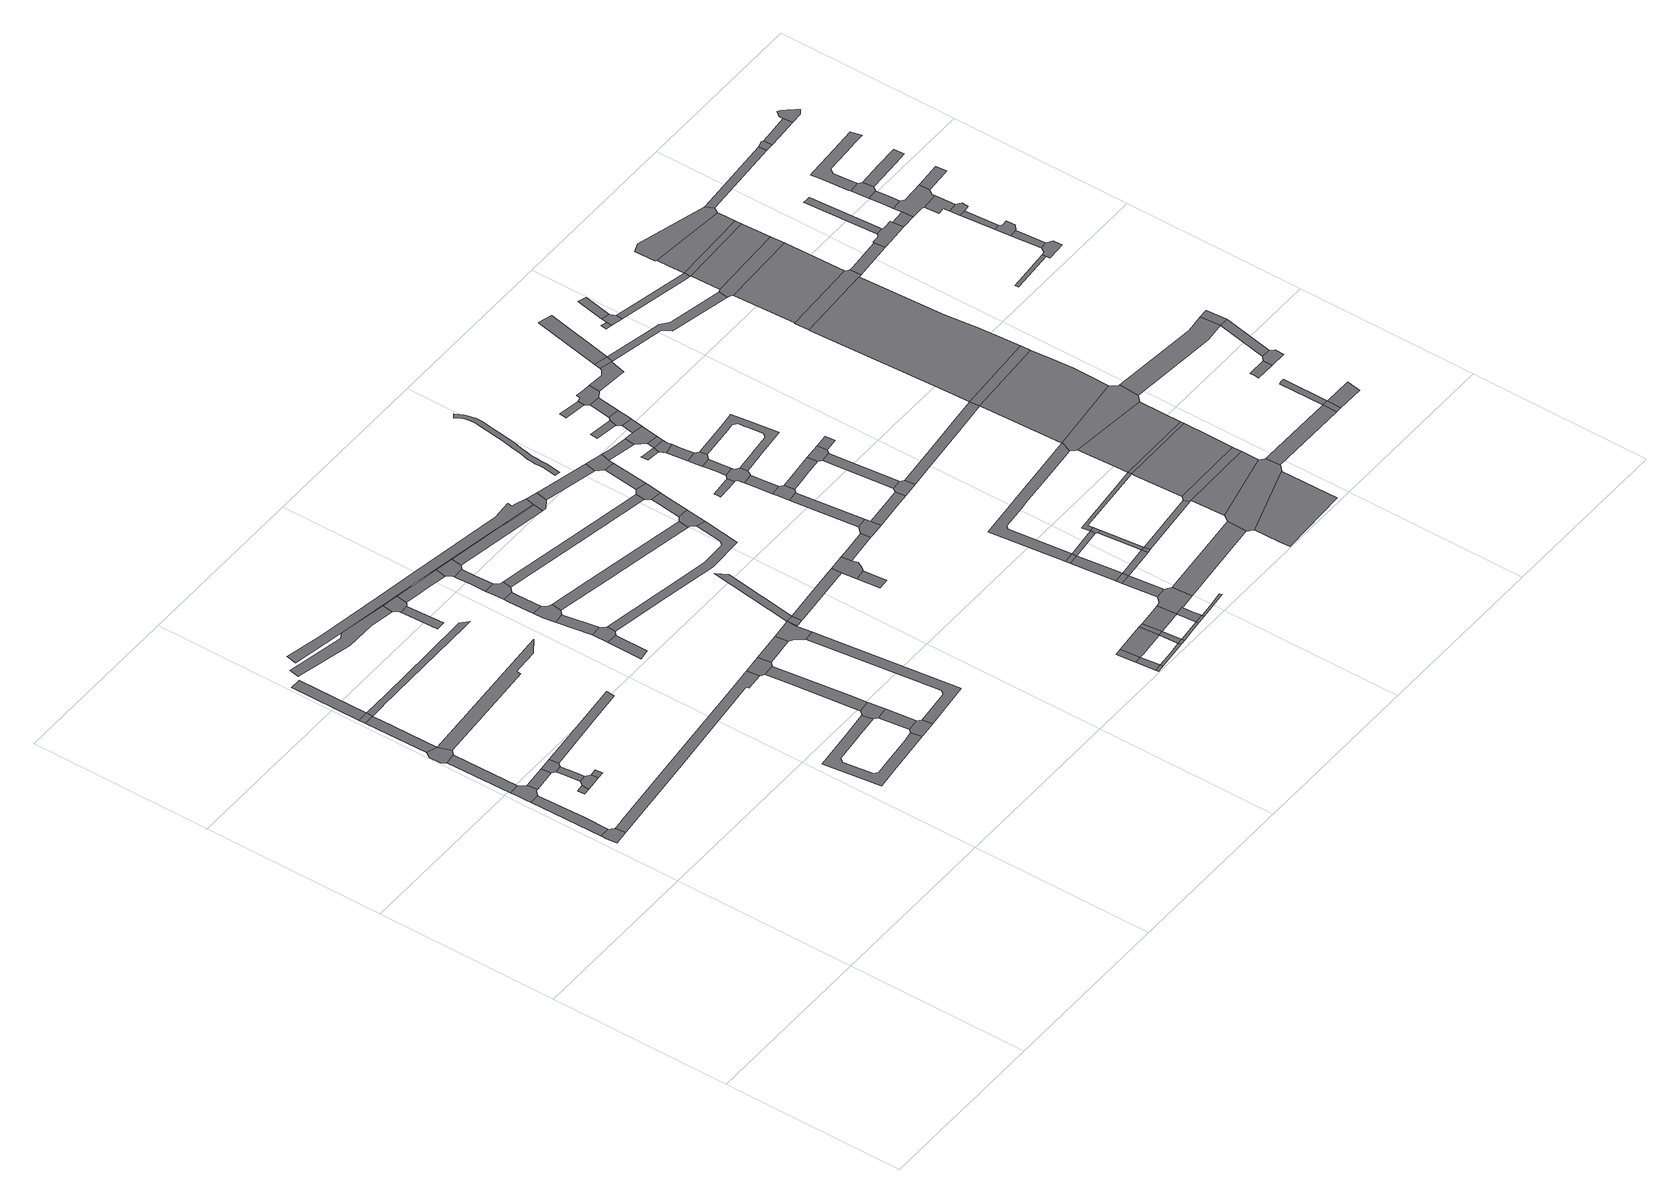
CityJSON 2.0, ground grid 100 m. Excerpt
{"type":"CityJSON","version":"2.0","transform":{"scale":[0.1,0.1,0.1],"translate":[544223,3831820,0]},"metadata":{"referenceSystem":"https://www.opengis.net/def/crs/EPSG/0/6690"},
"CityObjects":{
"road1":{"type":"Road","geometry":[{"type":"MultiSurface","lod":"1","boundaries":[[[0,1,2,3,4,5]]]}]},
"road2":{"type":"Road","attributes":{"RoadStructureAttribute.sectionType":"1"},"geometry":[{"type":"MultiSurface","lod":"1","boundaries":[[[6,7,8,0,5]]]}]},
"road3":{"type":"Road","geometry":[{"type":"MultiSurface","lod":"1","boundaries":[[[9,10,11,12,8,7,13,14,15]]]}]},
"road4":{"type":"Road","attributes":{"RoadStructureAttribute.sectionType":"1"},"geometry":[{"type":"MultiSurface","lod":"1","boundaries":[[[16,17,10,9]]]}]},
"road5":{"type":"Road","geometry":[{"type":"MultiSurface","lod":"1","boundaries":[[[18,19,20,21,22,23]]]}]},
"road6":{"type":"Road","attributes":{"RoadStructureAttribute.sectionType":"1"},"geometry":[{"type":"MultiSurface","lod":"1","boundaries":[[[24,15,14,25]]]}]},
"road7":{"type":"Road","geometry":[{"type":"MultiSurface","lod":"1","boundaries":[[[26,27,28,29,30,17,16,31,32]]]}]},
"road8":{"type":"Road","attributes":{"RoadStructureAttribute.sectionType":"1"},"geometry":[{"type":"MultiSurface","lod":"1","boundaries":[[[33,34,18,23,35,36,37]]]}]},
"road9":{"type":"Road","attributes":{"RoadStructureAttribute.sectionType":"1"},"geometry":[{"type":"MultiSurface","lod":"1","boundaries":[[[38,39,26,32,40,41,42]]]}]},
"road10":{"type":"Road","attributes":{"RoadStructureAttribute.sectionType":"1"},"geometry":[{"type":"MultiSurface","lod":"1","boundaries":[[[43,44,45,46,34,33]]]}]},
"road11":{"type":"Road","geometry":[{"type":"MultiSurface","lod":"1","boundaries":[[[47,24,25,45,44,48]]]}]},
"road12":{"type":"Road","attributes":{"RoadStructureAttribute.sectionType":"1"},"geometry":[{"type":"MultiSurface","lod":"1","boundaries":[[[49,50,37,36]]]}]},
"road13":{"type":"Road","geometry":[{"type":"MultiSurface","lod":"1","boundaries":[[[51,38,42,52]]]}]},
"road14":{"type":"Road","attributes":{"RoadStructureAttribute.sectionType":"1"},"geometry":[{"type":"MultiSurface","lod":"1","boundaries":[[[53,54,55,51,52]]]}]},
"road15":{"type":"Road","attributes":{"RoadStructureAttribute.sectionType":"1"},"geometry":[{"type":"MultiSurface","lod":"1","boundaries":[[[56,57,58,59,47,48]]]}]},
"road16":{"type":"Road","attributes":{"RoadStructureAttribute.sectionType":"1"},"geometry":[{"type":"MultiSurface","lod":"1","boundaries":[[[60,61,62,63,64,4,3,65,66,67,68]]]}]},
"road17":{"type":"Road","attributes":{"RoadStructureAttribute.sectionType":"1"},"geometry":[{"type":"MultiSurface","lod":"1","boundaries":[[[69,70,71,72,73,74,32,31]]]}]},
"road18":{"type":"Road","attributes":{"RoadStructureAttribute.sectionType":"1"},"geometry":[{"type":"MultiSurface","lod":"1","boundaries":[[[75,76,77,78,79,80,81,52,42]]]}]},
"road19":{"type":"Road","attributes":{"RoadStructureAttribute.sectionType":"1"},"geometry":[{"type":"MultiSurface","lod":"1","boundaries":[[[82,83,84,85,86,87,88,89]]]}]},
"road20":{"type":"Road","attributes":{"RoadStructureAttribute.sectionType":"1"},"geometry":[{"type":"MultiSurface","lod":"1","boundaries":[[[90,91,92,93,94,95,96,97,98,99,100,101,102,103,104,105,106,107,108,109,110]]]}]},
"road21":{"type":"Road","geometry":[{"type":"MultiSurface","lod":"1","boundaries":[[[111,112,113,114,115]]]}]},
"road22":{"type":"Road","geometry":[{"type":"MultiSurface","lod":"1","boundaries":[[[116,89,88,117,115,114,118,119,120]]]}]},
"road23":{"type":"Road","geometry":[{"type":"MultiSurface","lod":"1","boundaries":[[[121,122,98,97,123,124,125]]]}]},
"road24":{"type":"Road","attributes":{"RoadStructureAttribute.sectionType":"1"},"geometry":[{"type":"MultiSurface","lod":"1","boundaries":[[[126,127,122,121]]]}]},
"road25":{"type":"Road","geometry":[{"type":"MultiSurface","lod":"1","boundaries":[[[128,129,130,90,110,127,126]]]}]},
"road26":{"type":"Road","geometry":[{"type":"MultiSurface","lod":"1","boundaries":[[[131,132,133,134]]]}]},
"road27":{"type":"Road","attributes":{"RoadStructureAttribute.sectionType":"1"},"geometry":[{"type":"MultiSurface","lod":"1","boundaries":[[[135,136,137,138,139,129,128]]]}]},
"road28":{"type":"Road","geometry":[{"type":"MultiSurface","lod":"1","boundaries":[[[140,141,131,134,142,143]]]}]},
"road29":{"type":"Road","attributes":{"RoadStructureAttribute.sectionType":"1"},"geometry":[{"type":"MultiSurface","lod":"1","boundaries":[[[144,145,141,140]]]}]},
"road30":{"type":"Road","geometry":[{"type":"MultiSurface","lod":"1","boundaries":[[[146,60,68,137,136,147]]]}]},
"road31":{"type":"Road","attributes":{"RoadStructureAttribute.sectionType":"1"},"geometry":[{"type":"MultiSurface","lod":"1","boundaries":[[[148,149,150,151,152,153,120,119,154,155,156,157,158,159,160]]]}]},
"road32":{"type":"Road","attributes":{"RoadStructureAttribute.sectionType":"1"},"geometry":[{"type":"MultiSurface","lod":"1","boundaries":[[[161,162,163,164,165,166,167,168,169,170,171,172,173,174,175,176,177]]]}]},
"road33":{"type":"Road","geometry":[{"type":"MultiSurface","lod":"1","boundaries":[[[178,179,180,181,145,144,182,183]]]}]},
"road34":{"type":"Road","attributes":{"RoadStructureAttribute.sectionType":"1"},"geometry":[{"type":"MultiSurface","lod":"1","boundaries":[[[184,185,186,187,180,179]]]}]},
"road35":{"type":"Road","geometry":[{"type":"MultiSurface","lod":"1","boundaries":[[[188,189,190,191,186,185,192,193]]]}]},
"road36":{"type":"Road","attributes":{"RoadStructureAttribute.sectionType":"1"},"geometry":[{"type":"MultiSurface","lod":"1","boundaries":[[[194,195,196,197,198,190,189]]]}]},
"road37":{"type":"Road","attributes":{"RoadStructureAttribute.sectionType":"1"},"geometry":[{"type":"MultiSurface","lod":"1","boundaries":[[[199,200,146,147,201]]]}]},
"road38":{"type":"Road","attributes":{"RoadStructureAttribute.sectionType":"1"},"geometry":[{"type":"MultiSurface","lod":"1","boundaries":[[[202,203,204,205,206,207,208,125,124]]]}]},
"road39":{"type":"Road","geometry":[{"type":"MultiSurface","lod":"1","boundaries":[[[160,159,209,196,195,210,211]]]}]},
"road40":{"type":"Road","geometry":[{"type":"MultiSurface","lod":"1","boundaries":[[[212,199,201,213,205,204,214]]]}]},
"road41":{"type":"Road","attributes":{"RoadStructureAttribute.sectionType":"1"},"geometry":[{"type":"MultiSurface","lod":"1","boundaries":[[[212,214,215]]]}]},
"road42":{"type":"Road","geometry":[{"type":"MultiSurface","lod":"1","boundaries":[[[216,212,215,217,218]]]}]},
"road43":{"type":"Road","attributes":{"RoadStructureAttribute.sectionType":"1"},"geometry":[{"type":"MultiSurface","lod":"1","boundaries":[[[219,220,221,222,223,143,142,224,225,226,227]]]}]},
"road44":{"type":"Road","attributes":{"RoadStructureAttribute.sectionType":"1"},"geometry":[{"type":"MultiSurface","lod":"1","boundaries":[[[228,229,183,182,230,231,232,233,234]]]}]},
"road45":{"type":"Road","attributes":{"RoadStructureAttribute.sectionType":"1"},"geometry":[{"type":"MultiSurface","lod":"1","boundaries":[[[235,236,212,216]]]}]},
"road46":{"type":"Road","attributes":{"RoadStructureAttribute.sectionType":"1"},"geometry":[{"type":"MultiSurface","lod":"1","boundaries":[[[237,238,211,210,239,240,241]]]}]},
"road47":{"type":"Road","attributes":{"RoadStructureAttribute.sectionType":"1"},"geometry":[{"type":"MultiSurface","lod":"1","boundaries":[[[242,243,193,192,244,245,246,247,248]]]}]},
"road48":{"type":"Road","attributes":{"RoadStructureAttribute.sectionType":"1"},"geometry":[{"type":"MultiSurface","lod":"1","boundaries":[[[249,250,251,252,216,218,253,254,255,256,257]]]}]},
"road49":{"type":"Road","geometry":[{"type":"MultiSurface","lod":"1","boundaries":[[[258,259,260,261]]]}]},
"road50":{"type":"Road","attributes":{"RoadStructureAttribute.sectionType":"1"},"geometry":[{"type":"MultiSurface","lod":"1","boundaries":[[[262,263,259,258]]]}]},
"road51":{"type":"Road","geometry":[{"type":"MultiSurface","lod":"1","boundaries":[[[264,265,263,262]]]}]},
"road52":{"type":"Road","attributes":{"RoadStructureAttribute.sectionType":"1"},"geometry":[{"type":"MultiSurface","lod":"1","boundaries":[[[266,267,258,261,268,269]]]}]},
"road53":{"type":"Road","geometry":[{"type":"MultiSurface","lod":"1","boundaries":[[[177,176,241,240,270,271,272]]]}]},
"road54":{"type":"Road","geometry":[{"type":"MultiSurface","lod":"1","boundaries":[[[273,274,275,276]]]}]},
"road55":{"type":"Road","attributes":{"RoadStructureAttribute.sectionType":"1"},"geometry":[{"type":"MultiSurface","lod":"1","boundaries":[[[277,264,262,278,279,280]]]}]},
"road56":{"type":"Road","geometry":[{"type":"MultiSurface","lod":"1","boundaries":[[[281,249,257,276,275,282,283,284,285]]]}]},
"road57":{"type":"Road","geometry":[{"type":"MultiSurface","lod":"1","boundaries":[[[286,266,269,287]]]}]},
"road58":{"type":"Road","attributes":{"RoadStructureAttribute.sectionType":"1"},"geometry":[{"type":"MultiSurface","lod":"1","boundaries":[[[288,280,266,286]]]}]},
"road59":{"type":"Road","geometry":[{"type":"MultiSurface","lod":"1","boundaries":[[[289,277,280,288]]]}]},
"road60":{"type":"Road","geometry":[{"type":"MultiSurface","lod":"1","boundaries":[[[290,234,233,291,219,227,292,293]]]}]},
"road61":{"type":"Road","attributes":{"RoadStructureAttribute.sectionType":"1"},"geometry":[{"type":"MultiSurface","lod":"1","boundaries":[[[294,295,286,287,296,297]]]}]},
"road62":{"type":"Road","attributes":{"RoadStructureAttribute.sectionType":"1"},"geometry":[{"type":"MultiSurface","lod":"1","boundaries":[[[298,272,271,299,300,301]]]}]},
"road63":{"type":"Road","attributes":{"RoadStructureAttribute.sectionType":"1"},"geometry":[{"type":"MultiSurface","lod":"1","boundaries":[[[302,303,290,293,304,305]]]}]},
"road64":{"type":"Road","attributes":{"RoadStructureAttribute.sectionType":"1"},"geometry":[{"type":"MultiSurface","lod":"1","boundaries":[[[306,289,288,307,308,309]]]}]},
"road65":{"type":"Road","attributes":{"RoadStructureAttribute.sectionType":"1"},"geometry":[{"type":"MultiSurface","lod":"1","boundaries":[[[310,311,281,285,312,313]]]}]},
"road66":{"type":"Road","geometry":[{"type":"MultiSurface","lod":"1","boundaries":[[[314,315,248,247,302,305,316,317]]]}]},
"road67":{"type":"Road","geometry":[{"type":"MultiSurface","lod":"1","boundaries":[[[318,294,297,319]]]}]},
"road68":{"type":"Road","attributes":{"RoadStructureAttribute.sectionType":"1"},"geometry":[{"type":"MultiSurface","lod":"1","boundaries":[[[320,321,322,309,294,318]]]}]},
"road69":{"type":"Road","attributes":{"RoadStructureAttribute.sectionType":"1"},"geometry":[{"type":"MultiSurface","lod":"1","boundaries":[[[323,314,317,324]]]}]},
"road70":{"type":"Road","geometry":[{"type":"MultiSurface","lod":"1","boundaries":[[[325,326,327,328,329,330,331,306,309,322,332,333,334,335]]]}]},
"road71":{"type":"Road","geometry":[{"type":"MultiSurface","lod":"1","boundaries":[[[336,337,310,313,338,339,340]]]}]},
"road72":{"type":"Road","attributes":{"RoadStructureAttribute.sectionType":"1"},"geometry":[{"type":"MultiSurface","lod":"1","boundaries":[[[341,342,343,344,345,346,347,348,349,350,351,352,353,354,355,356,357,358,359,360,361,362,363,364,365,366,367,368,369,370,371,372,373]]]}]},
"road73":{"type":"Road","geometry":[{"type":"MultiSurface","lod":"1","boundaries":[[[301,300,323,324,374,375]]]}]},
"road74":{"type":"Road","geometry":[{"type":"MultiSurface","lod":"1","boundaries":[[[376,377,378,379,380,381,318,319]]]}]},
"road75":{"type":"Road","geometry":[{"type":"MultiSurface","lod":"1","boundaries":[[[382,383,384,385,386,387,388,389]]]}]},
"road76":{"type":"Road","attributes":{"RoadStructureAttribute.sectionType":"1"},"geometry":[{"type":"MultiSurface","lod":"1","boundaries":[[[390,391,392,328,327]]]}]},
"road77":{"type":"Road","attributes":{"RoadStructureAttribute.sectionType":"1"},"geometry":[{"type":"MultiSurface","lod":"1","boundaries":[[[393,394,337,336]]]}]},
"road78":{"type":"Road","geometry":[{"type":"MultiSurface","lod":"1","boundaries":[[[395,396,392,391]]]}]},
"road79":{"type":"Road","attributes":{"RoadStructureAttribute.sectionType":"1"},"geometry":[{"type":"MultiSurface","lod":"1","boundaries":[[[397,398,399,400,396,395]]]}]},
"road80":{"type":"Road","geometry":[{"type":"MultiSurface","lod":"1","boundaries":[[[401,402,403,394,393,404,405]]]}]},
"road81":{"type":"Road","geometry":[{"type":"MultiSurface","lod":"1","boundaries":[[[406,407,400,399]]]}]},
"road82":{"type":"Road","attributes":{"RoadStructureAttribute.sectionType":"1"},"geometry":[{"type":"MultiSurface","lod":"1","boundaries":[[[408,409,410,411,402,401]]]}]},
"road83":{"type":"Road","attributes":{"RoadStructureAttribute.sectionType":"1"},"geometry":[{"type":"MultiSurface","lod":"1","boundaries":[[[412,375,374,413,414,415]]]}]},
"road84":{"type":"Road","geometry":[{"type":"MultiSurface","lod":"1","boundaries":[[[416,417,418,382,389,419,410,409,420,421]]]}]},
"road85":{"type":"Road","geometry":[{"type":"MultiSurface","lod":"1","boundaries":[[[422,423,424,425,426,427]]]}]},
"road86":{"type":"Road","attributes":{"RoadStructureAttribute.sectionType":"1"},"geometry":[{"type":"MultiSurface","lod":"1","boundaries":[[[428,429,430,340,339,431,432,433]]]}]},
"road87":{"type":"Road","attributes":{"RoadStructureAttribute.sectionType":"1"},"geometry":[{"type":"MultiSurface","lod":"1","boundaries":[[[434,435,436,437,438,439,418,417]]]}]},
"road88":{"type":"Road","attributes":{"RoadStructureAttribute.sectionType":"1"},"geometry":[{"type":"MultiSurface","lod":"1","boundaries":[[[440,395,391,441]]]}]},
"road89":{"type":"Road","geometry":[{"type":"MultiSurface","lod":"1","boundaries":[[[442,443,444,437,436,445,446,447]]]}]},
"road90":{"type":"Road","attributes":{"RoadStructureAttribute.sectionType":"1"},"geometry":[{"type":"MultiSurface","lod":"1","boundaries":[[[448,449,450,443,442]]]}]},
"road91":{"type":"Road","geometry":[{"type":"MultiSurface","lod":"1","boundaries":[[[427,426,451,450,449,452,453,454]]]}]},
"road92":{"type":"Road","attributes":{"RoadStructureAttribute.sectionType":"1"},"geometry":[{"type":"MultiSurface","lod":"1","boundaries":[[[455,456,406,399,457]]]}]},
"road93":{"type":"Road","attributes":{"RoadStructureAttribute.sectionType":"1"},"geometry":[{"type":"MultiSurface","lod":"1","boundaries":[[[458,454,453,459,460]]]}]},
"road94":{"type":"Road","geometry":[{"type":"MultiSurface","lod":"1","boundaries":[[[461,462,463,464,465]]]}]},
"road95":{"type":"Road","geometry":[{"type":"MultiSurface","lod":"1","boundaries":[[[466,467,415,414,458,460,468,469]]]}]},
"road96":{"type":"Road","attributes":{"RoadStructureAttribute.sectionType":"1"},"geometry":[{"type":"MultiSurface","lod":"1","boundaries":[[[470,471,472,405,404,473,474,475]]]}]},
"road97":{"type":"Road","geometry":[{"type":"MultiSurface","lod":"1","boundaries":[[[476,440,441,477]]]}]},
"road98":{"type":"Road","attributes":{"RoadStructureAttribute.sectionType":"1"},"geometry":[{"type":"MultiSurface","lod":"1","boundaries":[[[478,479,469,468,480]]]}]},
"road99":{"type":"Road","attributes":{"RoadStructureAttribute.sectionType":"1"},"geometry":[{"type":"MultiSurface","lod":"1","boundaries":[[[481,482,440,476]]]}]},
"road100":{"type":"Road","geometry":[{"type":"MultiSurface","lod":"1","boundaries":[[[483,484,485,486,487,488,489]]]}]},
"road101":{"type":"Road","geometry":[{"type":"MultiSurface","lod":"1","boundaries":[[[490,491,428,433,492,493,494]]]}]},
"road102":{"type":"Road","attributes":{"RoadStructureAttribute.sectionType":"1"},"geometry":[{"type":"MultiSurface","lod":"1","boundaries":[[[495,335,334,496,497]]]}]},
"road103":{"type":"Road","geometry":[{"type":"MultiSurface","lod":"1","boundaries":[[[498,465,464,479,478,480,499,500,501]]]}]},
"road104":{"type":"Road","geometry":[{"type":"MultiSurface","lod":"1","boundaries":[[[502,455,457,482,481]]]}]},
"road105":{"type":"Road","attributes":{"RoadStructureAttribute.sectionType":"1"},"geometry":[{"type":"MultiSurface","lod":"1","boundaries":[[[503,504,491,490]]]}]},
"road106":{"type":"Road","attributes":{"RoadStructureAttribute.sectionType":"1"},"geometry":[{"type":"MultiSurface","lod":"1","boundaries":[[[505,506,507,508,509,510,511,447,446,512,513,514,515,516,517,518,519,520,521,421,420]]]}]},
"road107":{"type":"Road","attributes":{"RoadStructureAttribute.sectionType":"1"},"geometry":[{"type":"MultiSurface","lod":"1","boundaries":[[[522,498,501,523]]]}]},
"road108":{"type":"Road","geometry":[{"type":"MultiSurface","lod":"1","boundaries":[[[524,470,475,504,503,525]]]}]},
"road109":{"type":"Road","geometry":[{"type":"MultiSurface","lod":"1","boundaries":[[[526,527,528,529,489,488,530,531,522,523,532,533]]]}]},
"road110":{"type":"Road","attributes":{"RoadStructureAttribute.sectionType":"1"},"geometry":[{"type":"MultiSurface","lod":"1","boundaries":[[[534,535,536,537,538,407,406,539,540,541,542,543,544]]]}]},
"road111":{"type":"Road","attributes":{"RoadStructureAttribute.sectionType":"1"},"geometry":[{"type":"MultiSurface","lod":"1","boundaries":[[[545,476,477,546]]]}]},
"road112":{"type":"Road","geometry":[{"type":"MultiSurface","lod":"1","boundaries":[[[547,548,549,524,525]]]}]},
"road113":{"type":"Road","attributes":{"RoadStructureAttribute.sectionType":"1"},"geometry":[{"type":"MultiSurface","lod":"1","boundaries":[[[550,551,455,502,552,553]]]}]},
"road114":{"type":"Road","attributes":{"RoadStructureAttribute.sectionType":"1"},"geometry":[{"type":"MultiSurface","lod":"1","boundaries":[[[554,555,556,557,558,533,532,559,560,561,562,563]]]}]},
"road115":{"type":"Road","attributes":{"RoadStructureAttribute.sectionType":"1"},"geometry":[{"type":"MultiSurface","lod":"1","boundaries":[[[564,565,566,494,493,567,568,569,570]]]}]},
"road116":{"type":"Road","geometry":[{"type":"MultiSurface","lod":"1","boundaries":[[[571,572,554,563,573,574]]]}]},
"road117":{"type":"Road","attributes":{"RoadStructureAttribute.sectionType":"1"},"geometry":[{"type":"MultiSurface","lod":"1","boundaries":[[[575,576,577,578,579,580,581]]]}]},
"road118":{"type":"Road","attributes":{"RoadStructureAttribute.sectionType":"1"},"geometry":[{"type":"MultiSurface","lod":"1","boundaries":[[[582,583,571,574,584]]]}]},
"road119":{"type":"Road","geometry":[{"type":"MultiSurface","lod":"1","boundaries":[[[585,586,587,588,495,497,589,590,591,578,577,592,593,594]]]}]},
"road120":{"type":"Road","geometry":[{"type":"MultiSurface","lod":"1","boundaries":[[[595,587,586,596]]]}]},
"road121":{"type":"Road","geometry":[{"type":"MultiSurface","lod":"1","boundaries":[[[597,598,545,546,595,596,599]]]}]},
"road122":{"type":"Road","geometry":[{"type":"MultiSurface","lod":"1","boundaries":[[[600,601,602,603,604]]]}]},
"road123":{"type":"Road","attributes":{"RoadStructureAttribute.sectionType":"1"},"geometry":[{"type":"MultiSurface","lod":"1","boundaries":[[[553,605,597,599,606,607]]]}]},
"road124":{"type":"Road","geometry":[{"type":"MultiSurface","lod":"1","boundaries":[[[550,553,607,608]]]}]},
"road125":{"type":"Road","attributes":{"RoadStructureAttribute.sectionType":"1"},"geometry":[{"type":"MultiSurface","lod":"1","boundaries":[[[609,610,604,603,611,612,613,614]]]}]},
"road126":{"type":"Road","attributes":{"RoadStructureAttribute.sectionType":"1"},"geometry":[{"type":"MultiSurface","lod":"1","boundaries":[[[615,616,617,618,619,574,573,620,621,622,623,624,625,626]]]}]},
"road127":{"type":"Road","attributes":{"RoadStructureAttribute.sectionType":"1"},"geometry":[{"type":"MultiSurface","lod":"1","boundaries":[[[627,628,550,608,629]]]}]},
"road128":{"type":"Road","attributes":{"RoadStructureAttribute.sectionType":"1"},"geometry":[{"type":"MultiSurface","lod":"1","boundaries":[[[630,631,609,614,632]]]}]},
"road129":{"type":"Road","geometry":[{"type":"MultiSurface","lod":"1","boundaries":[[[633,634,534,544,635,636,627,629,637,638,639,640]]]}]},
"road130":{"type":"Road","geometry":[{"type":"MultiSurface","lod":"1","boundaries":[[[641,642,643,644,645,570,646,647,648,534,634]]]}]},
"road131":{"type":"Road","attributes":{"RoadStructureAttribute.sectionType":"1"},"geometry":[{"type":"MultiSurface","lod":"1","boundaries":[[[649,650,613,612,651,652,653]]]}]},
"road132":{"type":"Road","geometry":[{"type":"MultiSurface","lod":"1","boundaries":[[[654,655,564,570,645]]]}]},
"road133":{"type":"Road","attributes":{"RoadStructureAttribute.sectionType":"1"},"geometry":[{"type":"MultiSurface","lod":"1","boundaries":[[[656,657,658,594,593,659,660]]]}]},
"road134":{"type":"Road","geometry":[{"type":"MultiSurface","lod":"1","boundaries":[[[661,662,663,664,665,666,667,668,669,670,671,672,673,564,655]]]}]},
"road135":{"type":"Road","geometry":[{"type":"MultiSurface","lod":"1","boundaries":[[[674,675,676,677,678,669,668,679,680]]]}]},
"road136":{"type":"Road","geometry":[{"type":"MultiSurface","lod":"1","boundaries":[[[681,682,677,676]]]}]},
"road137":{"type":"Road","geometry":[{"type":"MultiSurface","lod":"1","boundaries":[[[660,659,683,684]]]}]},
"road138":{"type":"Road","geometry":[{"type":"MultiSurface","lod":"1","boundaries":[[[685,686,687,626,625,688,689,682,681]]]}]},
"road139":{"type":"Road","attributes":{"RoadStructureAttribute.sectionType":"1"},"geometry":[{"type":"MultiSurface","lod":"1","boundaries":[[[690,691,692,693,660,684]]]}]},
"road140":{"type":"Road","attributes":{"RoadStructureAttribute.sectionType":"1"},"geometry":[{"type":"MultiSurface","lod":"1","boundaries":[[[694,695,686,685]]]}]},
"road141":{"type":"Road","geometry":[{"type":"MultiSurface","lod":"1","boundaries":[[[696,653,652,695,694]]]}]},
"road142":{"type":"Road","attributes":{"RoadStructureAttribute.sectionType":"1"},"geometry":[{"type":"MultiSurface","lod":"1","boundaries":[[[697,640,639,698,699,700,701]]]}]},
"road143":{"type":"Road","attributes":{"RoadStructureAttribute.sectionType":"1"},"geometry":[{"type":"MultiSurface","lod":"1","boundaries":[[[702,703,684,683,704,705]]]}]},
"road144":{"type":"Road","attributes":{"RoadStructureAttribute.sectionType":"1"},"geometry":[{"type":"MultiSurface","lod":"1","boundaries":[[[706,707,708,653,696,709,710]]]}]},
"road145":{"type":"Road","geometry":[{"type":"MultiSurface","lod":"1","boundaries":[[[711,712,713,714,715]]]}]},
"road146":{"type":"Road","geometry":[{"type":"MultiSurface","lod":"1","boundaries":[[[716,717,718,719,720,706,710,721,722,723,724]]]}]},
"road147":{"type":"Road","geometry":[{"type":"MultiSurface","lod":"1","boundaries":[[[725,715,714,726,727,728]]]}]},
"road148":{"type":"Road","attributes":{"RoadStructureAttribute.sectionType":"1"},"geometry":[{"type":"MultiSurface","lod":"1","boundaries":[[[729,730,680,679,731,732]]]}]},
"road149":{"type":"Road","attributes":{"RoadStructureAttribute.sectionType":"1"},"geometry":[{"type":"MultiSurface","lod":"1","boundaries":[[[700,725,728,733]]]}]},
"road150":{"type":"Road","geometry":[{"type":"MultiSurface","lod":"1","boundaries":[[[734,701,700,733,735]]]}]},
"road151":{"type":"Road","geometry":[{"type":"MultiSurface","lod":"1","boundaries":[[[736,737,738,739]]]}]},
"road152":{"type":"Road","geometry":[{"type":"MultiSurface","lod":"1","boundaries":[[[740,741,742,743,744,745,746,747,748,729,732,749,750]]]}]},
"road153":{"type":"Road","attributes":{"RoadStructureAttribute.sectionType":"1"},"geometry":[{"type":"MultiSurface","lod":"1","boundaries":[[[751,752,753,754,745,744]]]}]},
"road154":{"type":"Road","attributes":{"RoadStructureAttribute.sectionType":"1"},"geometry":[{"type":"MultiSurface","lod":"1","boundaries":[[[755,750,749,756]]]}]},
"road155":{"type":"Road","attributes":{"RoadStructureAttribute.sectionType":"1"},"geometry":[{"type":"MultiSurface","lod":"1","boundaries":[[[757,758,724,723,759]]]}]},
"road156":{"type":"Road","geometry":[{"type":"MultiSurface","lod":"1","boundaries":[[[760,761,762,736,739,763,764,765]]]}]},
"road157":{"type":"Road","attributes":{"RoadStructureAttribute.sectionType":"1"},"geometry":[{"type":"MultiSurface","lod":"1","boundaries":[[[766,767,761,760]]]}]},
"road158":{"type":"Road","attributes":{"RoadStructureAttribute.sectionType":"1"},"geometry":[{"type":"MultiSurface","lod":"1","boundaries":[[[768,769,770,771,772,773]]]}]},
"road159":{"type":"Road","geometry":[{"type":"MultiSurface","lod":"1","boundaries":[[[774,775,776,767,766,777,778]]]}]},
"road160":{"type":"Road","attributes":{"RoadStructureAttribute.sectionType":"1"},"geometry":[{"type":"MultiSurface","lod":"1","boundaries":[[[779,780,776,775]]]}]},
"road161":{"type":"Road","geometry":[{"type":"MultiSurface","lod":"1","boundaries":[[[781,782,770,769,783,784]]]}]},
"road162":{"type":"Road","geometry":[{"type":"MultiSurface","lod":"1","boundaries":[[[785,786,787,773,772,755,756,788,789,790,791,792,793]]]}]},
"road163":{"type":"Road","attributes":{"RoadStructureAttribute.sectionType":"1"},"geometry":[{"type":"MultiSurface","lod":"1","boundaries":[[[790,789,794,795,796,797,798,799]]]}]},
"road164":{"type":"Road","geometry":[{"type":"MultiSurface","lod":"1","boundaries":[[[799,798,780,779,800,801]]]}]},
"road165":{"type":"Road","geometry":[{"type":"MultiSurface","lod":"1","boundaries":[[[802,757,759,803,804]]]}]},
"road166":{"type":"Road","attributes":{"RoadStructureAttribute.sectionType":"1"},"geometry":[{"type":"MultiSurface","lod":"1","boundaries":[[[805,806,807,808,809,810,782,781,811,812,813,814,815,816]]]}]},
"road167":{"type":"Road","attributes":{"RoadStructureAttribute.sectionType":"1"},"geometry":[{"type":"MultiSurface","lod":"1","boundaries":[[[817,818,784,783,819,820,821]]]}]},
"road168":{"type":"Road","attributes":{"RoadStructureAttribute.sectionType":"1"},"geometry":[{"type":"MultiSurface","lod":"1","boundaries":[[[822,823,793,792,824,825]]]}]},
"road169":{"type":"Road","attributes":{"RoadStructureAttribute.sectionType":"1"},"geometry":[{"type":"MultiSurface","lod":"1","boundaries":[[[826,827,804,803,828,829]]]}]},
"road170":{"type":"Road","geometry":[{"type":"MultiSurface","lod":"1","boundaries":[[[830,831,832,833,834,835,836,837,826,829,838,839]]]}]}
},
"vertices":[
[41,1471,0],[41,1439,0],[47,1383,0],[130,1392,0],[124,1448,0],[98,1471,0],
[99,1614,0],[92,1874,0],[37,1873,0],
[93,1991,0],[35,1990,0],[36,1948,0],[36,1903,0],[116,1899,0],[127,1900,0],[121,1954,0],
[89,2361,0],[29,2350,0],
[272,1746,0],[266,1746,0],[229,1742,0],[231,1722,0],[232,1702,0],[267,1706,0],
[251,1967,0],[256,1915,0],
[28,2470,0],[8,2440,0],[9,2373,0],[14,2368,0],[19,2362,0],[109,2381,0],[86,2451,0],
[330,1773,0],[290,1769,0],[317,1710,0],[357,1714,0],[354,1754,0],
[25,2820,0],[25,2748,0],[83,2777,0],[82,2821,0],[83,2821,0],
[320,1859,0],[315,1904,0],[276,1899,0],[281,1854,0],
[326,1975,0],[331,1923,0],
[398,1718,0],[394,1758,0],
[24,2855,0],[84,2856,0],
[84,2858,0],[81,3243,0],[21,3243,0],
[651,1960,0],[858,1984,0],[862,2029,0],[661,2009,0],
[1360,1579,0],[1180,1560,0],[642,1503,0],[188,1455,0],[166,1452,0],[608,1443,0],[1268,1515,0],[1271,1499,0],[1368,1508,0],
[723,2425,0],[726,2452,0],[754,2454,0],[873,2461,0],[953,2515,0],[764,2501,0],
[170,2822,0],[172,2822,0],[832,2828,0],[877,2829,0],[839,2863,0],[582,2861,0],[241,2857,0],
[462,3271,0],[430,3254,0],[113,3317,0],[100,3263,0],[415,3190,0],[586,3187,0],[717,3164,0],[727,3223,0],
[1426,962,0],[1328,950,0],[1271,944,0],[1049,918,0],[1089,604,0],[1149,611,0],[1210,618,0],[1475,648,0],[1463,704,0],[1429,700,0],[1411,698,0],[1241,679,0],[1202,674,0],[1156,669,0],[1134,685,0],[1114,847,0],[1131,870,0],[1280,887,0],[1316,891,0],[1378,897,0],[1439,904,0],
[740,3109,0],[746,2922,0],[796,2924,0],[789,3130,0],[739,3128,0],
[783,3213,0],[738,3139,0],[801,3141,0],[809,3148,0],[819,3207,0],
[1547,732,0],[1478,723,0],[1503,651,0],[1574,659,0],[1568,714,0],
[1528,896,0],[1459,888,0],
[1516,991,0],[1449,984,0],[1432,962,0],
[1138,2218,0],[1138,2029,0],[1198,2037,0],[1198,2219,0],
[1507,1071,0],[1456,1499,0],[1390,1493,0],[1406,1358,0],[1448,992,0],
[1198,2311,0],[1138,2308,0],[1219,2236,0],[1222,2286,0],
[1166,2507,0],[1107,2498,0],
[1464,1590,0],[1472,1518,0],
[920,3189,0],[912,3191,0],[910,3191,0],[908,3191,0],[907,3192,0],[903,3192,0],[813,3147,0],[895,3133,0],[918,3129,0],[967,3120,0],[1005,3114,0],[1062,3104,0],[1072,3163,0],
[1651,3127,0],[1633,3130,0],[1637,3152,0],[1638,3159,0],[1602,3155,0],[1529,3148,0],[992,3239,0],[764,3278,0],[389,3341,0],[182,3385,0],[170,3327,0],[467,3273,0],[900,3199,0],[912,3197,0],[1225,3142,0],[1702,3057,0],[1712,3105,0],
[1180,2589,0],[1156,2619,0],[1096,2618,0],[1096,2565,0],[1187,2527,0],[1198,2586,0],
[1153,2763,0],[1153,2788,0],[1093,2787,0],[1093,2761,0],
[1175,2863,0],[1150,2892,0],[1089,2890,0],[1091,2837,0],[1180,2811,0],[1189,2861,0],
[1146,2998,0],[1144,3069,0],[1084,3067,0],[1084,3049,0],[1087,2970,0],
[1631,1608,0],[1508,1595,0],[1639,1538,0],
[1849,690,0],[1763,1416,0],[1755,1485,0],[1698,1478,0],[1713,1349,0],[1784,756,0],[1767,736,0],
[1083,3079,0],[1164,3087,0],[1174,3146,0],
[1745,1620,0],[1665,1524,0],[1745,1565,0],
[1749,1565,0],
[1787,1624,0],[1759,1566,0],[1792,1570,0],
[2029,2347,0],[2009,2194,0],[1989,2176,0],[1850,2172,0],[1572,2223,0],[1562,2174,0],[1846,2122,0],[2050,2128,0],[2078,2335,0],
[1598,2511,0],[1430,2542,0],[1487,2471,0],[1596,2450,0],[1900,2393,0],[1997,2375,0],[2008,2434,0],
[1847,2031,0],[1814,2093,0],
[1539,3080,0],[1487,3092,0],[1178,3084,0],[1692,2996,0],[1701,3051,0],
[1618,2782,0],[1348,2831,0],[1220,2804,0],[1427,2766,0],[1612,2732,0],[2034,2655,0],[2041,2705,0],
[2161,1664,0],[2107,1658,0],[1923,1639,0],[1790,1625,0],[1808,1571,0],[1924,1583,0],[1995,1591,0],[2085,1601,0],[2166,1609,0],
[2524,26,0],[2483,22,0],[2484,8,0],[2527,11,0],
[2512,133,0],[2472,129,0],
[2501,241,0],[2461,237,0],
[2694,45,0],[2621,37,0],[2621,21,0],[2699,30,0],
[1713,2993,0],[1762,3026,0],[1777,3090,0],
[2188,1402,0],[2246,1408,0],[2234,1533,0],[2175,1526,0],
[2677,259,0],[2532,135,0],[2681,150,0],[2688,151,0],
[2253,1674,0],[2239,1540,0],[2249,1553,0],[2269,1588,0],[2259,1619,0],
[2724,48,0],[2727,33,0],
[2715,154,0],
[2704,261,0],
[2032,2451,0],[2011,2372,0],[2089,2428,0],[2092,2448,0],
[2863,64,0],[2795,56,0],[2796,41,0],[2864,49,0],
[1849,3072,0],[1784,3021,0],[2056,2956,0],[2071,3019,0],
[2055,2626,0],[2048,2575,0],[2108,2568,0],[2115,2618,0],
[2843,275,0],[2839,167,0],[2843,167,0],[2854,168,0],
[2436,1693,0],[2311,1680,0],[2313,1625,0],[2442,1639,0],
[2069,2725,0],[2067,2724,0],[2126,2700,0],[2128,2712,0],
[2914,65,0],[2914,55,0],
[2913,80,0],[2909,118,0],[2904,173,0],
[2092,2922,0],[2152,2915,0],
[2971,304,0],[2957,314,0],[2957,315,0],[2896,310,0],[2894,308,0],[2887,301,0],[2866,278,0],[2915,174,0],[2971,179,0],[2996,182,0],[2989,291,0],
[2528,1734,0],[2467,1727,0],[2453,1640,0],[2538,1649,0],[2532,1704,0],
[1987,3671,0],[1992,3657,0],[1995,3644,0],[1997,3629,0],[1996,3603,0],[1977,3458,0],[1972,3418,0],[1958,3354,0],[1949,3304,0],[1943,3278,0],[1939,3258,0],[1937,3234,0],[1934,3212,0],[1935,3189,0],[1937,3167,0],[1924,3090,0],[1952,3085,0],[1965,3161,0],[1966,3197,0],[1966,3228,0],[1968,3250,0],[1971,3271,0],[1976,3292,0],[1981,3327,0],[1990,3360,0],[1996,3393,0],[2024,3590,0],[2025,3617,0],[2020,3644,0],[2016,3661,0],[2010,3679,0],[1988,3721,0],[1966,3705,0],
[2155,2946,0],[2167,2996,0],
[2982,62,0],[3084,74,0],[3086,74,0],[3084,80,0],[3081,86,0],[2989,74,0],
[2376,2421,0],[2367,2420,0],[2256,2410,0],[2256,2391,0],[2256,2373,0],[2257,2373,0],[2361,2380,0],[2381,2381,0],
[2936,487,0],[2934,505,0],[2875,498,0],
[2486,2104,0],[2426,2097,0],
[2931,537,0],[2871,530,0],
[2931,541,0],[2926,592,0],[2904,782,0],[2844,775,0],
[2476,2193,0],[2416,2187,0],[2418,2164,0],[2502,2123,0],[2495,2178,0],
[2902,807,0],[2841,800,0],
[2467,2270,0],[2458,2344,0],[2400,2337,0],[2406,2282,0],
[2225,2982,0],[2203,2934,0],[2311,2913,0],[2318,2970,0],
[2446,2432,0],[2445,2444,0],[2393,2439,0],[2396,2374,0],[2475,2375,0],[2470,2415,0],
[2265,2834,0],[2261,2835,0],[2263,2816,0],[2264,2798,0],[2337,2788,0],[2345,2824,0],
[2764,1729,0],[2755,1728,0],[2558,1707,0],[2556,1651,0],[2687,1665,0],[2769,1674,0],
[2440,2492,0],[2436,2533,0],[2433,2569,0],[2378,2563,0],[2381,2539,0],[2388,2482,0],
[3114,557,0],[3117,524,0],
[2428,2649,0],[2368,2642,0],[2373,2600,0],[2437,2575,0],[2455,2594,0],[2450,2634,0],
[2420,2724,0],[2415,2767,0],[2355,2756,0],
[2338,2786,0],[2412,2794,0],[2414,2819,0],[2349,2823,0],
[3079,829,0],[3056,826,0],[3079,801,0],
[2356,2866,0],[2419,2847,0],[2420,2857,0],
[2249,3117,0],[2246,3097,0],[2244,3077,0],[2369,3059,0],[2379,3099,0],
[2364,2965,0],[2348,2967,0],[2434,2955,0],[2373,2964,0],
[2714,2201,0],[2608,2190,0],[2585,2187,0],[2586,2132,0],[2613,2135,0],[2719,2146,0],
[3136,559,0],[3140,527,0],
[2421,3028,0],[2384,3034,0],[2445,3025,0],
[3111,794,0],[3089,791,0],
[2289,3316,0],[2279,3318,0],[2277,3298,0],[2275,3278,0],[2289,3276,0],[2396,3261,0],[2399,3299,0],
[2834,1754,0],[2779,1749,0],[2816,1679,0],[2859,1684,0],[2853,1739,0],
[3508,346,0],[3111,194,0],[3505,235,0],
[2396,3116,0],[2450,3059,0],[2453,3081,0],[2457,3108,0],
[3107,832,0],
[2793,2136,0],[2739,2130,0],
[2582,2387,0],[2591,2388,0],[2777,2409,0],[2759,2557,0],[2756,2578,0],[2745,2665,0],[2675,2657,0],[2646,2614,0],[2689,2619,0],[2713,2600,0],[2717,2564,0],[2719,2548,0],[2729,2465,0],[2710,2442,0],[2588,2428,0],[2581,2427,0],[2507,2419,0],
[2412,3239,0],[2475,3235,0],
[2804,2210,0],[2809,2155,0],
[2483,3322,0],[2427,3327,0],[2422,3304,0],[2401,3299,0],[2397,3261,0],[2405,3250,0],[2512,3257,0],[2517,3320,0],
[3492,1289,0],[3254,1264,0],[2837,1219,0],[2795,1215,0],[2797,1193,0],[2863,1153,0],[2879,1168,0],[3011,1181,0],[3077,1189,0],[3242,1206,0],[3468,1230,0],
[3503,598,0],[3516,567,0],
[2885,2163,0],[2882,2191,0],[2879,2218,0],
[3509,919,0],[3073,874,0],[3103,861,0],[3510,901,0],
[2643,3347,0],[2639,3334,0],[2636,3332,0],[2632,3329,0],[2607,3313,0],[2615,3248,0],[2633,3247,0],[2687,3242,0],[2694,3267,0],[2711,3329,0],
[3468,1805,0],[3306,1788,0],[3068,1762,0],[2964,1695,0],[3144,1715,0],[3280,1729,0],[3472,1750,0],
[2650,3382,0],[2646,3361,0],[2715,3329,0],[2726,3367,0],
[3936,215,0],[3936,224,0],[3935,341,0],[3535,208,0],[3538,65,0],[3540,8,0],[3938,21,0],
[2730,3765,0],[2727,3762,0],[2803,3743,0],
[3958,454,0],[3936,474,0],[3532,379,0],[3511,350,0],[3510,230,0],[3514,227,0],[3529,213,0],[3960,365,0],[3966,370,0],[3962,450,0],
[3524,568,0],[3935,571,0],
[3522,619,0],[3507,602,0],[3935,622,0],
[2885,3516,0],[2884,3512,0],[2877,3481,0],[2913,3473,0],[2917,3506,0],
[3511,878,0],[3934,767,0],[3933,903,0],
[3933,921,0],
[2923,3538,0],[2918,3510,0],[2953,3465,0],[2979,3460,0],[2982,3497,0],[2967,3529,0],
[3095,3263,0],[3090,3266,0],[3049,3298,0],[3047,3298,0],[3038,3300,0],[3020,3266,0],[3021,3264,0],[3026,3256,0],[3050,3220,0],[3058,3218,0],[3384,3147,0],[3395,3199,0],
[3495,1201,0],[3506,988,0],[3932,1159,0],
[2954,3698,0],[2954,3695,0],[3000,3684,0],
[3969,1302,0],[3936,1341,0],[3479,1218,0],[3489,1208,0],[3940,1166,0],[3962,1187,0],[3966,1190,0],[3973,1302,0],
[3938,1460,0],[3940,1513,0],[3940,1547,0],[3928,1697,0],[3922,1780,0],[3472,1737,0],[3479,1594,0],[3492,1291,0],
[3355,3416,0],[2986,3496,0],[3356,3380,0],[3401,3371,0],[3404,3406,0],
[3921,1796,0],[3919,1836,0],
[4413,448,0],[3989,450,0],[3965,450,0],[4417,368,0],[4417,447,0],
[3909,1970,0],[3901,2089,0],[3901,2096,0],[3885,2237,0],[3883,2269,0],[3862,2697,0],[3861,2720,0],[3861,2727,0],[3429,2706,0],[3429,2695,0],[3457,2085,0],[3465,1896,0],[3469,1805,0],
[3873,2789,0],[3867,2795,0],[3856,2806,0],[3429,2786,0],[3425,2786,0],[3877,2728,0],[3874,2787,0],
[3844,3146,0],[3414,3130,0],
[4449,368,0],[4450,447,0],
[3841,3223,0],[3411,3207,0],[3404,3203,0],[3408,3141,0],[3413,3133,0],
[4450,700,0],[4450,702,0],[4433,700,0],[4417,697,0],
[3835,3386,0],[3405,3370,0],
[3833,3422,0],
[4466,1257,0],[4464,1146,0],[4564,1155,0],[4580,1156,0],[4570,1267,0],
[4604,446,0],[4461,447,0],[4598,367,0],[4612,446,0],
[3398,3561,0],[3401,3497,0],[3404,3408,0],[3830,3513,0],[3829,3522,0],
[4393,851,0],[4393,826,0],[4393,801,0],[4498,801,0],[4499,851,0],
[3438,3702,0],[3431,3699,0],[3396,3686,0],[3388,3683,0],[3390,3567,0],[3839,3538,0],[3841,3540,0],[3849,3553,0],[3828,3596,0],
[4524,872,0],[4592,800,0],[4592,850,0],[4575,871,0],
[4092,2805,0],[3896,2789,0],[3896,2729,0],[4097,2745,0],
[4630,1154,0],
[4622,1271,0],[4632,1161,0],
[4485,2118,0],[4241,2099,0],[4243,2079,0],[4487,2098,0],
[4255,2817,0],[4255,2832,0],[4214,2828,0],[4197,2826,0],[4191,2832,0],[4149,2829,0],[4140,2817,0],[4128,2815,0],[4092,2813,0],[4259,2757,0],[4255,2815,0],
[4167,3236,0],[4146,3236,0],[4125,3236,0],[4125,3235,0],
[4340,2822,0],[4342,2761,0],
[4308,3628,0],[3837,3596,0],[4311,3583,0],
[4560,2151,0],[4521,2146,0],[4505,2120,0],[4489,2076,0],[4595,2082,0],[4592,2131,0],
[4548,2317,0],[4504,2312,0],
[4392,2920,0],[4384,3007,0],[4324,3002,0],[4333,2907,0],[4336,2871,0],[4395,2876,0],
[4543,2389,0],[4529,2402,0],[4496,2399,0],[4578,2341,0],[4574,2391,0],
[4518,2589,0],[4478,2587,0],
[4376,3105,0],[4316,3100,0],[4400,3031,0],[4397,3091,0],
[4494,2863,0],[4491,2863,0],[4414,2858,0],[4414,2763,0],[4427,2757,0],[4520,2764,0],[4519,2780,0],[4539,2806,0],[4535,2866,0],
[4427,2753,0],[4428,2741,0],[4433,2677,0],[4471,2681,0],[4474,2646,0],[4527,2651,0],
[4551,2592,0],[4555,2631,0],
[4348,3640,0],[4359,3586,0],[4356,3633,0],
[4644,3342,0],[4503,3333,0],[4324,3322,0],[4297,3320,0],[4301,3269,0],[4315,3113,0],[4373,3134,0],[4364,3240,0],[4383,3266,0],[4513,3273,0],[4597,3279,0],[4658,3282,0],
[4666,3106,0],[4533,3099,0],[4537,3039,0],[4638,3045,0],[4669,3047,0],
[4685,2877,0],[4616,2872,0],[4667,2815,0],[4689,2817,0],
[4535,3650,0],[4452,3642,0],[4460,3592,0],[4539,3597,0],
[4624,3630,0],[4620,3636,0],[4600,3660,0],[4593,3668,0],[4572,3690,0],[4559,3701,0],[4535,3672,0],[4535,3664,0],[4602,3601,0],[4631,3621,0]
]}
